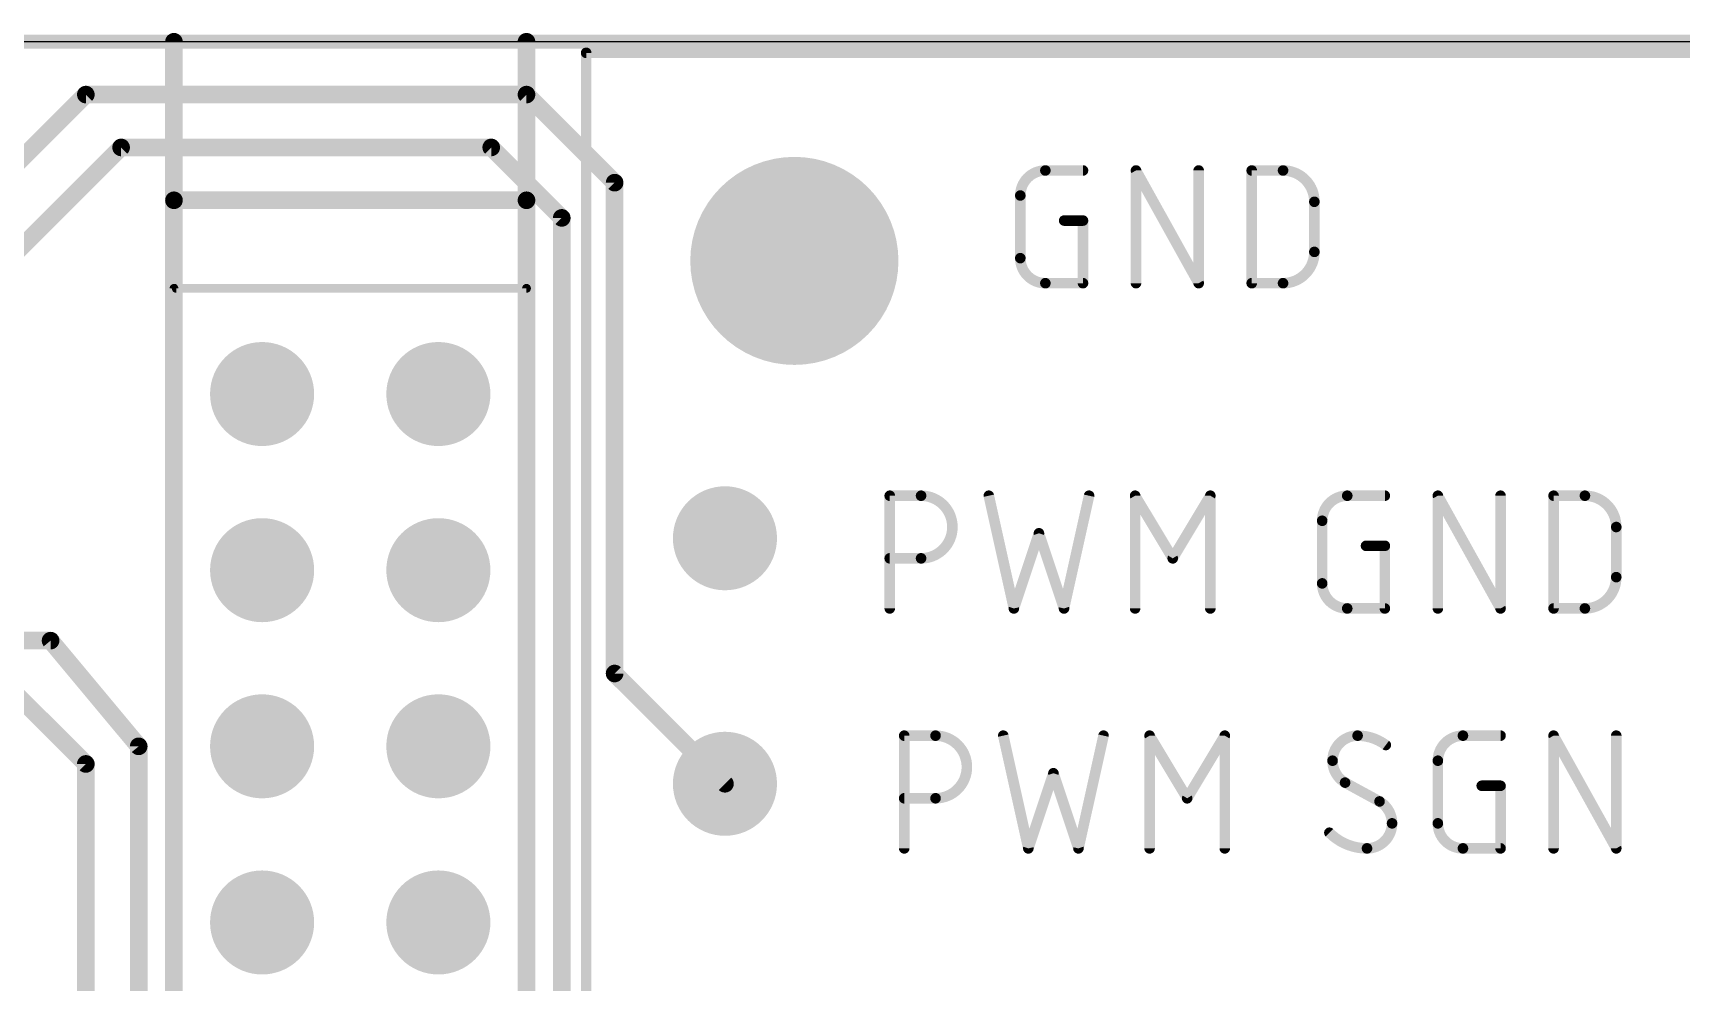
# Model space of a CAD drawing. Extents: x -0.01 to 5.59, y -0.05 to 1.65.
# Drawn here: x 3.22 to 4.155, y 1.066 to 1.605 of the extents above; entities that cross this region are included whole.
import ezdxf

# ---------------------------------------------------------------- set-up
doc = ezdxf.new("R2010")
doc.units = 0
for name, color, linetype in [('1', 22, 'CONTINUOUS'), ('16', 175, 'CONTINUOUS'), ('17', 82, 'CONTINUOUS'), ('20', 30, 'CONTINUOUS'), ('21', 253, 'CONTINUOUS'), ('25', 253, 'CONTINUOUS')]:
    doc.layers.add(name, color=color, linetype=linetype)

# ---------------------------------------------------------------- blocks, each defined once
blk = doc.blocks.new('ROUNDP')
at = {"const_width": 0.5}
blk.add_lwpolyline([(0, -0.25, 1), (0, 0.25, 1), (0, -0.25)], format="xyb", dxfattribs=at)

msp = doc.modelspace()

# ---------------------------------------------------------------- linework, layer by layer
at = {"layer": '1'}
for points, const_width in [([(5.5, 1.6), (0, 1.6)], 0.008), ([(2.87, 1.26), (3.23, 1.26)], 0.01), ([(3.23, 1.26), (3.28, 1.2)], 0.01), ([(3.25, 1.19), (3.21, 1.23)], 0.01), ([(3.28, 1.2), (3.28, 0.97)], 0.01), ([(3.25, 0.9), (3.25, 1.19)], 0.01)]:
    msp.add_lwpolyline(points, dxfattribs=dict(at, const_width=const_width))
at = {"layer": '1', "const_width": 0.005}
for points in [[(3.231921, 1.2616, 1), (3.228079, 1.2584)], [(3.23, 1.2575, 1), (3.23, 1.2625)], [(3.2825, 1.2, 1), (3.2775, 1.2)], [(3.278079, 1.1984, 1), (3.281921, 1.2016)], [(3.2525, 1.19, 1), (3.2475, 1.19)], [(3.248232, 1.188232, 1), (3.251768, 1.191768)]]:
    msp.add_lwpolyline(points, format="xyb", dxfattribs=at)
at = {"layer": '16'}
for points, const_width in [([(5.5, 1.6), (0, 1.6)], 0.008), ([(3.17, 1.49), (3.25, 1.57)], 0.01), ([(3.25, 1.57), (3.5, 1.57)], 0.01), ([(3.5, 1.57), (3.55, 1.52)], 0.01), ([(3.2, 1.47), (3.27, 1.54)], 0.01), ([(3.27, 1.54), (3.48, 1.54)], 0.01), ([(3.48, 1.54), (3.52, 1.5)], 0.01), ([(3.55, 1.52), (3.55, 1.241339)], 0.01), ([(3.52, 1.5), (3.52, 0.471339)], 0.01), ([(3.55, 1.241339), (3.612598, 1.17874)], 0.01)]:
    msp.add_lwpolyline(points, dxfattribs=dict(at, const_width=const_width))
at = {"layer": '16', "const_width": 0.005}
for points in [[(3.25, 1.5725, 1), (3.25, 1.5675)], [(3.251768, 1.568232, 1), (3.248232, 1.571768)], [(3.501768, 1.571768, 1), (3.498232, 1.568232)], [(3.5, 1.5675, 1), (3.5, 1.5725)], [(3.27, 1.5425, 1), (3.27, 1.5375)], [(3.271768, 1.538232, 1), (3.268232, 1.541768)], [(3.481768, 1.541768, 1), (3.478232, 1.538232)], [(3.48, 1.5375, 1), (3.48, 1.5425)], [(3.5525, 1.52, 1), (3.5475, 1.52)], [(3.548232, 1.518232, 1), (3.551768, 1.521768)], [(3.5225, 1.5, 1), (3.5175, 1.5)], [(3.518232, 1.498232, 1), (3.521768, 1.501768)], [(3.551768, 1.243106, 1), (3.548232, 1.239571)], [(3.5475, 1.241339, 1), (3.5525, 1.241339)], [(3.610831, 1.176972, 1), (3.614366, 1.180508)]]:
    msp.add_lwpolyline(points, format="xyb", dxfattribs=at)
at = {"layer": '20'}
msp.add_line((5.499213, 1.600008), (0, 1.600008), dxfattribs=at)
at = {"layer": '21'}
for points, const_width in [([(3.533858, 0.806299), (3.533858, 1.593701)], 0.006), ([(3.533858, 1.593701), (5.226772, 1.593701)], 0.006), ([(3.794381, 1.526921), (3.815714, 1.526921)], 0.006), ([(3.845801, 1.462921), (3.845801, 1.526921)], 0.006), ([(3.845801, 1.526921), (3.881357, 1.462921)], 0.006), ([(3.881357, 1.462921), (3.881357, 1.526921)], 0.006), ([(3.911445, 1.462921), (3.911445, 1.526921)], 0.006), ([(3.911445, 1.526921), (3.929222, 1.526921)], 0.006), ([(3.780158, 1.477143), (3.780158, 1.512699)], 0.006), ([(3.947, 1.509143), (3.947, 1.480699)], 0.006), ([(3.805047, 1.498477), (3.815714, 1.498477)], 0.006), ([(3.815714, 1.498477), (3.815714, 1.462921)], 0.006), ([(3.3, 1.46), (3.3, 0.14)], 0.005), ([(3.5, 1.46), (3.30125, 1.46)], 0.005), ([(3.5, 1.46), (3.5, 0.14)], 0.005), ([(3.815714, 1.462921), (3.794381, 1.462921)], 0.006), ([(3.929222, 1.462921), (3.911445, 1.462921)], 0.006), ([(3.706088, 1.278276), (3.706088, 1.342276)], 0.006), ([(3.706088, 1.342276), (3.723865, 1.342276)], 0.006), ([(3.762285, 1.342276), (3.776507, 1.278276)], 0.006), ([(3.804951, 1.278276), (3.819173, 1.342276)], 0.006), ([(3.845296, 1.278276), (3.845296, 1.342276)], 0.006), ([(3.845296, 1.342276), (3.866629, 1.30672)], 0.006), ([(3.866629, 1.30672), (3.887962, 1.342276)], 0.006), ([(3.887962, 1.342276), (3.887962, 1.278276)], 0.006), ([(3.96564, 1.342276), (3.986974, 1.342276)], 0.006), ([(4.017061, 1.278276), (4.017061, 1.342276)], 0.006), ([(4.017061, 1.342276), (4.052617, 1.278276)], 0.006), ([(4.052617, 1.278276), (4.052617, 1.342276)], 0.006), ([(4.082704, 1.278276), (4.082704, 1.342276)], 0.006), ([(4.082704, 1.342276), (4.100482, 1.342276)], 0.006), ([(3.951418, 1.292498), (3.951418, 1.328053)], 0.006), ([(3.776507, 1.278276), (3.790729, 1.320942)], 0.006), ([(3.790729, 1.320942), (3.804951, 1.278276)], 0.006), ([(4.11826, 1.324498), (4.11826, 1.296053)], 0.006), ([(3.723865, 1.30672), (3.706088, 1.30672)], 0.006), ([(3.976307, 1.313831), (3.986974, 1.313831)], 0.006), ([(3.986974, 1.313831), (3.986974, 1.278276)], 0.006), ([(3.986974, 1.278276), (3.96564, 1.278276)], 0.006), ([(4.100482, 1.278276), (4.082704, 1.278276)], 0.006), ([(3.714293, 1.142055), (3.714293, 1.206055)], 0.006), ([(3.714293, 1.206055), (3.732071, 1.206055)], 0.006), ([(3.77049, 1.206055), (3.784712, 1.142055)], 0.006), ([(3.813157, 1.142055), (3.827379, 1.206055)], 0.006), ([(3.853501, 1.142055), (3.853501, 1.206055)], 0.006), ([(3.853501, 1.206055), (3.874834, 1.1705)], 0.006), ([(3.874834, 1.1705), (3.896168, 1.206055)], 0.006), ([(3.896168, 1.206055), (3.896168, 1.142055)], 0.006), ([(4.031283, 1.206055), (4.052617, 1.206055)], 0.006), ([(4.082704, 1.142055), (4.082704, 1.206055)], 0.006), ([(4.082704, 1.206055), (4.11826, 1.142055)], 0.006), ([(4.11826, 1.142055), (4.11826, 1.206055)], 0.006), ([(3.784712, 1.142055), (3.798935, 1.184722)], 0.006), ([(3.798935, 1.184722), (3.813157, 1.142055)], 0.006), ([(4.017061, 1.156277), (4.017061, 1.191833)], 0.006), ([(3.983965, 1.168722), (3.96441, 1.179388)], 0.006), ([(4.04195, 1.177611), (4.052617, 1.177611)], 0.006), ([(4.052617, 1.177611), (4.052617, 1.142055)], 0.006), ([(3.732071, 1.1705), (3.714293, 1.1705)], 0.006), ([(4.052617, 1.142055), (4.031283, 1.142055)], 0.006)]:
    msp.add_lwpolyline(points, dxfattribs=dict(at, const_width=const_width))
for points, const_width in [([(3.535358, 1.593701, 1), (3.532358, 1.593701)], 0.003), ([(3.533858, 1.595201, 1), (3.533858, 1.592201)], 0.003), ([(3.794381, 1.526921, 0.414211), (3.780158, 1.512699)], 0.006), ([(3.794381, 1.528421, 1), (3.794381, 1.525421)], 0.003), ([(3.794381, 1.525421, 1), (3.794381, 1.528421)], 0.003), ([(3.815714, 1.525421, 1), (3.815714, 1.528421)], 0.003), ([(3.847113, 1.52765, 1), (3.84449, 1.526193)], 0.003), ([(3.847301, 1.526921, 1), (3.844301, 1.526921)], 0.003), ([(3.882857, 1.526921, 1), (3.879857, 1.526921)], 0.003), ([(3.912945, 1.526921, 1), (3.909945, 1.526921)], 0.003), ([(3.911445, 1.528421, 1), (3.911445, 1.525421)], 0.003), ([(3.947, 1.509143, 0.414214), (3.929222, 1.526921)], 0.006), ([(3.929222, 1.528421, 1), (3.929222, 1.525421)], 0.003), ([(3.929222, 1.525421, 1), (3.929222, 1.528421)], 0.003), ([(3.781658, 1.512699, 1), (3.778658, 1.512699)], 0.003), ([(3.778658, 1.512699, 1), (3.781658, 1.512699)], 0.003), ([(3.9485, 1.509143, 1), (3.9455, 1.509143)], 0.003), ([(3.9455, 1.509143, 1), (3.9485, 1.509143)], 0.003), ([(3.805047, 1.499977, 1), (3.805047, 1.496977)], 0.003), ([(3.817214, 1.498477, 1), (3.814214, 1.498477)], 0.003), ([(3.815714, 1.496977, 1), (3.815714, 1.499977)], 0.003), ([(3.780158, 1.477143, 0.414214), (3.794381, 1.462921)], 0.006), ([(3.781658, 1.477143, 1), (3.778658, 1.477143)], 0.003), ([(3.778658, 1.477143, 1), (3.781658, 1.477143)], 0.003), ([(3.929222, 1.462921, 0.414216), (3.947, 1.480699)], 0.006), ([(3.9485, 1.480699, 1), (3.9455, 1.480699)], 0.003), ([(3.9455, 1.480699, 1), (3.9485, 1.480699)], 0.003), ([(3.30125, 1.46, 1), (3.29875, 1.46)], 0.0025), ([(3.30125, 1.46125, 1), (3.30125, 1.45875)], 0.0025), ([(3.50125, 1.46, 1), (3.49875, 1.46)], 0.0025), ([(3.5, 1.45875, 1), (3.5, 1.46125)], 0.0025), ([(3.794381, 1.464421, 1), (3.794381, 1.461421)], 0.003), ([(3.794381, 1.461421, 1), (3.794381, 1.464421)], 0.003), ([(3.814214, 1.462921, 1), (3.817214, 1.462921)], 0.003), ([(3.815714, 1.461421, 1), (3.815714, 1.464421)], 0.003), ([(3.844301, 1.462921, 1), (3.847301, 1.462921)], 0.003), ([(3.879857, 1.462921, 1), (3.882857, 1.462921)], 0.003), ([(3.880046, 1.462193, 1), (3.882668, 1.46365)], 0.003), ([(3.911445, 1.464421, 1), (3.911445, 1.461421)], 0.003), ([(3.909945, 1.462921, 1), (3.912945, 1.462921)], 0.003), ([(3.929222, 1.464421, 1), (3.929222, 1.461421)], 0.003), ([(3.929222, 1.461421, 1), (3.929222, 1.464421)], 0.003), ([(3.707588, 1.342276, 1), (3.704588, 1.342276)], 0.003), ([(3.706088, 1.343776, 1), (3.706088, 1.340776)], 0.003), ([(3.723865, 1.30672, 1), (3.723865, 1.342276)], 0.006), ([(3.723865, 1.343776, 1), (3.723865, 1.340776)], 0.003), ([(3.723865, 1.340776, 1), (3.723865, 1.343776)], 0.003), ([(3.763749, 1.342601, 1), (3.76082, 1.34195)], 0.003), ([(3.820638, 1.34195, 1), (3.817709, 1.342601)], 0.003), ([(3.846582, 1.343047, 1), (3.844009, 1.341504)], 0.003), ([(3.846796, 1.342276, 1), (3.843796, 1.342276)], 0.003), ([(3.889462, 1.342276, 1), (3.886462, 1.342276)], 0.003), ([(3.889248, 1.341504, 1), (3.886676, 1.343047)], 0.003), ([(3.96564, 1.342276, 0.414211), (3.951418, 1.328053)], 0.006), ([(3.96564, 1.343776, 1), (3.96564, 1.340776)], 0.003), ([(3.96564, 1.340776, 1), (3.96564, 1.343776)], 0.003), ([(3.986974, 1.340776, 1), (3.986974, 1.343776)], 0.003), ([(4.018561, 1.342276, 1), (4.015561, 1.342276)], 0.003), ([(4.018373, 1.343004, 1), (4.01575, 1.341547)], 0.003), ([(4.054117, 1.342276, 1), (4.051117, 1.342276)], 0.003), ([(4.084204, 1.342276, 1), (4.081204, 1.342276)], 0.003), ([(4.082704, 1.343776, 1), (4.082704, 1.340776)], 0.003), ([(4.11826, 1.324498, 0.414214), (4.100482, 1.342276)], 0.006), ([(4.100482, 1.343776, 1), (4.100482, 1.340776)], 0.003), ([(4.100482, 1.340776, 1), (4.100482, 1.343776)], 0.003), ([(3.952918, 1.328053, 1), (3.949918, 1.328053)], 0.003), ([(3.949918, 1.328053, 1), (3.952918, 1.328053)], 0.003), ([(3.792152, 1.321417, 1), (3.789306, 1.320468)], 0.003), ([(3.792152, 1.320468, 1), (3.789306, 1.321417)], 0.003), ([(4.11976, 1.324498, 1), (4.11676, 1.324498)], 0.003), ([(4.11676, 1.324498, 1), (4.11976, 1.324498)], 0.003), ([(3.706088, 1.30822, 1), (3.706088, 1.30522)], 0.003), ([(3.723865, 1.30822, 1), (3.723865, 1.30522)], 0.003), ([(3.723865, 1.30522, 1), (3.723865, 1.30822)], 0.003), ([(3.976307, 1.315331, 1), (3.976307, 1.312331)], 0.003), ([(3.988474, 1.313831, 1), (3.985474, 1.313831)], 0.003), ([(3.986974, 1.312331, 1), (3.986974, 1.315331)], 0.003), ([(3.865343, 1.307492, 1), (3.867915, 1.305948)], 0.003), ([(3.865343, 1.305948, 1), (3.867915, 1.307492)], 0.003), ([(3.951418, 1.292498, 0.414214), (3.96564, 1.278276)], 0.006), ([(3.952918, 1.292498, 1), (3.949918, 1.292498)], 0.003), ([(3.949918, 1.292498, 1), (3.952918, 1.292498)], 0.003), ([(4.100482, 1.278276, 0.414216), (4.11826, 1.296053)], 0.006), ([(4.11976, 1.296053, 1), (4.11676, 1.296053)], 0.003), ([(4.11676, 1.296053, 1), (4.11976, 1.296053)], 0.003), ([(3.96564, 1.279776, 1), (3.96564, 1.276776)], 0.003), ([(3.96564, 1.276776, 1), (3.96564, 1.279776)], 0.003), ([(3.986974, 1.276776, 1), (3.986974, 1.279776)], 0.003), ([(4.082704, 1.279776, 1), (4.082704, 1.276776)], 0.003), ([(4.100482, 1.279776, 1), (4.100482, 1.276776)], 0.003), ([(4.100482, 1.276776, 1), (4.100482, 1.279776)], 0.003), ([(3.704588, 1.278276, 1), (3.707588, 1.278276)], 0.003), ([(3.775084, 1.27875, 1), (3.77793, 1.277801)], 0.003), ([(3.775043, 1.27795, 1), (3.777971, 1.278601)], 0.003), ([(3.803487, 1.278601, 1), (3.806416, 1.27795)], 0.003), ([(3.803528, 1.277801, 1), (3.806374, 1.27875)], 0.003), ([(3.843796, 1.278276, 1), (3.846796, 1.278276)], 0.003), ([(3.886462, 1.278276, 1), (3.889462, 1.278276)], 0.003), ([(3.985474, 1.278276, 1), (3.988474, 1.278276)], 0.003), ([(4.015561, 1.278276, 1), (4.018561, 1.278276)], 0.003), ([(4.051117, 1.278276, 1), (4.054117, 1.278276)], 0.003), ([(4.051306, 1.277547, 1), (4.053928, 1.279004)], 0.003), ([(4.081204, 1.278276, 1), (4.084204, 1.278276)], 0.003), ([(3.715793, 1.206055, 1), (3.712793, 1.206055)], 0.003), ([(3.714293, 1.207555, 1), (3.714293, 1.204555)], 0.003), ([(3.732071, 1.1705, 1), (3.732071, 1.206055)], 0.006), ([(3.732071, 1.207555, 1), (3.732071, 1.204555)], 0.003), ([(3.732071, 1.204555, 1), (3.732071, 1.207555)], 0.003), ([(3.771954, 1.206381, 1), (3.769026, 1.20573)], 0.003), ([(3.828843, 1.20573, 1), (3.825915, 1.206381)], 0.003), ([(3.855001, 1.206055, 1), (3.852001, 1.206055)], 0.003), ([(3.854787, 1.206827, 1), (3.852215, 1.205283)], 0.003), ([(3.897668, 1.206055, 1), (3.894668, 1.206055)], 0.003), ([(3.897454, 1.205283, 1), (3.894881, 1.206827)], 0.003), ([(3.971521, 1.206055, 0.414216), (3.957299, 1.191833)], 0.006), ([(3.987521, 1.200722, 0.162275), (3.971521, 1.206055)], 0.006), ([(3.971521, 1.207555, 1), (3.971521, 1.204555)], 0.003), ([(3.971521, 1.204555, 1), (3.971521, 1.207555)], 0.003), ([(4.031283, 1.206055, 0.414211), (4.017061, 1.191833)], 0.006), ([(4.031283, 1.207555, 1), (4.031283, 1.204555)], 0.003), ([(4.031283, 1.204555, 1), (4.031283, 1.207555)], 0.003), ([(4.052617, 1.204555, 1), (4.052617, 1.207555)], 0.003), ([(4.084016, 1.206784, 1), (4.081393, 1.205327)], 0.003), ([(4.084204, 1.206055, 1), (4.081204, 1.206055)], 0.003), ([(4.11976, 1.206055, 1), (4.11676, 1.206055)], 0.003), ([(3.986621, 1.199522, 1), (3.988421, 1.201922)], 0.003), ([(3.800358, 1.185196, 1), (3.797512, 1.184247)], 0.003), ([(3.800358, 1.184247, 1), (3.797512, 1.185196)], 0.003), ([(3.957299, 1.191833, 0.265567), (3.96441, 1.179388)], 0.006), ([(3.958799, 1.191833, 1), (3.955799, 1.191833)], 0.003), ([(3.955799, 1.191833, 1), (3.958799, 1.191833)], 0.003), ([(4.018561, 1.191833, 1), (4.015561, 1.191833)], 0.003), ([(4.015561, 1.191833, 1), (4.018561, 1.191833)], 0.003), ([(3.965128, 1.180705, 1), (3.963691, 1.178072)], 0.003), ([(3.963648, 1.178096, 1), (3.965171, 1.180681)], 0.003), ([(4.04195, 1.179111, 1), (4.04195, 1.176111)], 0.003), ([(4.054117, 1.177611, 1), (4.051117, 1.177611)], 0.003), ([(4.052617, 1.176111, 1), (4.052617, 1.179111)], 0.003), ([(3.714293, 1.172, 1), (3.714293, 1.169)], 0.003), ([(3.732071, 1.172, 1), (3.732071, 1.169)], 0.003), ([(3.732071, 1.169, 1), (3.732071, 1.172)], 0.003), ([(3.873548, 1.171271, 1), (3.876121, 1.169728)], 0.003), ([(3.873548, 1.169728, 1), (3.876121, 1.171271)], 0.003), ([(3.991076, 1.156277, 0.265565), (3.983965, 1.168722)], 0.006), ([(3.984727, 1.170014, 1), (3.983204, 1.167429)], 0.003), ([(3.983247, 1.167405, 1), (3.984684, 1.170039)], 0.003), ([(3.955521, 1.150944, 0.199997), (3.976854, 1.142055)], 0.006), ([(3.956586, 1.152, 1), (3.954456, 1.149888)], 0.003), ([(3.976854, 1.142055, 0.414214), (3.991076, 1.156277)], 0.006), ([(3.992576, 1.156277, 1), (3.989576, 1.156277)], 0.003), ([(3.989576, 1.156277, 1), (3.992576, 1.156277)], 0.003), ([(4.017061, 1.156277, 0.414214), (4.031283, 1.142055)], 0.006), ([(4.018561, 1.156277, 1), (4.015561, 1.156277)], 0.003), ([(4.015561, 1.156277, 1), (4.018561, 1.156277)], 0.003), ([(3.712793, 1.142055, 1), (3.715793, 1.142055)], 0.003), ([(3.783289, 1.142529, 1), (3.786135, 1.141581)], 0.003), ([(3.783248, 1.14173, 1), (3.786177, 1.142381)], 0.003), ([(3.811692, 1.142381, 1), (3.814621, 1.14173)], 0.003), ([(3.811734, 1.141581, 1), (3.81458, 1.142529)], 0.003), ([(3.852001, 1.142055, 1), (3.855001, 1.142055)], 0.003), ([(3.894668, 1.142055, 1), (3.897668, 1.142055)], 0.003), ([(3.976854, 1.143555, 1), (3.976854, 1.140555)], 0.003), ([(3.976854, 1.140555, 1), (3.976854, 1.143555)], 0.003), ([(4.031283, 1.143555, 1), (4.031283, 1.140555)], 0.003), ([(4.031283, 1.140555, 1), (4.031283, 1.143555)], 0.003), ([(4.051117, 1.142055, 1), (4.054117, 1.142055)], 0.003), ([(4.052617, 1.140555, 1), (4.052617, 1.143555)], 0.003), ([(4.081204, 1.142055, 1), (4.084204, 1.142055)], 0.003), ([(4.11676, 1.142055, 1), (4.11976, 1.142055)], 0.003), ([(4.116949, 1.141327, 1), (4.119571, 1.142784)], 0.003)]:
    msp.add_lwpolyline(points, format="xyb", dxfattribs=dict(at, const_width=const_width))
at = {"layer": '25', "const_width": 0.01}
for points in [[(3.3, 1.51), (3.3, 1.6)], [(3.5, 1.6), (3.5, 1.51)], [(3.3, 0.09), (3.3, 1.51)], [(3.3, 1.51), (3.5, 1.51)], [(3.5, 1.51), (3.5, 0.09)]]:
    msp.add_lwpolyline(points, dxfattribs=at)
at = {"layer": '25', "const_width": 0.005}
for points in [[(3.3025, 1.6, 1), (3.2975, 1.6)], [(3.5025, 1.6, 1), (3.4975, 1.6)], [(3.3025, 1.51, 1), (3.2975, 1.51)], [(3.3, 1.5125, 1), (3.3, 1.5075)], [(3.5025, 1.51, 1), (3.4975, 1.51)], [(3.5, 1.5075, 1), (3.5, 1.5125)], [(3.2975, 1.51, 1), (3.3025, 1.51)], [(3.4975, 1.51, 1), (3.5025, 1.51)]]:
    msp.add_lwpolyline(points, format="xyb", dxfattribs=at)

# ---------------------------------------------------------------- block references
at = {"layer": '17', "rotation": 180}
for p, xscale, yscale in [((3.651969, 1.475591), 0.11811, 0.11811), ((3.651969, 1.475591), 0.11811, 0.11811), ((3.612598, 1.31811), 0.059055, 0.059055), ((3.612598, 1.31811), 0.059055, 0.059055), ((3.612598, 1.17874), 0.059055, 0.059055), ((3.612598, 1.17874), 0.059055, 0.059055)]:
    msp.add_blockref('ROUNDP', p, dxfattribs=dict(at, xscale=xscale, yscale=yscale))
at = {"layer": '17', "xscale": 0.059055, "yscale": 0.059055}
for p in [(3.35, 1.4), (3.35, 1.4), (3.45, 1.4), (3.45, 1.4), (3.35, 1.3), (3.35, 1.3), (3.45, 1.3), (3.45, 1.3), (3.35, 1.2), (3.35, 1.2), (3.45, 1.2), (3.45, 1.2), (3.35, 1.1), (3.35, 1.1), (3.45, 1.1), (3.45, 1.1)]:
    msp.add_blockref('ROUNDP', p, dxfattribs=at)

doc.saveas('drawing.dxf')
